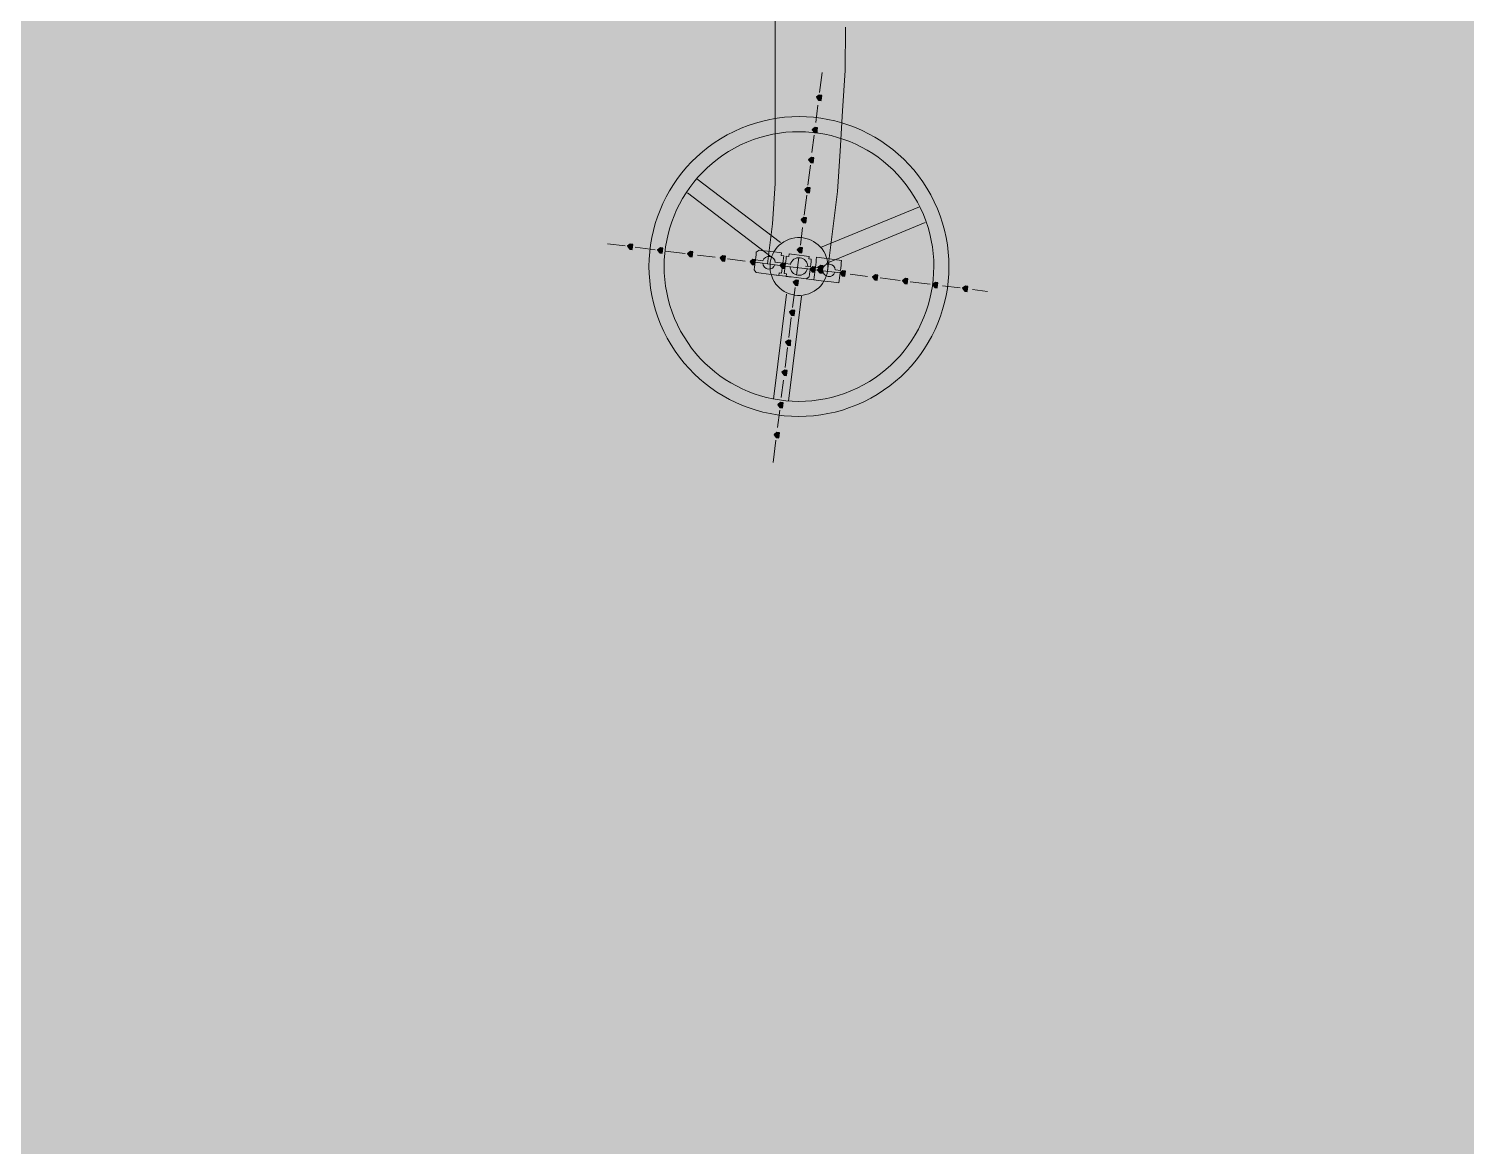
# Model space of a CAD drawing. Header units: metres. Extents: x -4 to 509425, y 7549 to 4732445.
# Drawn here: x 476030.778 to 476035.607, y 4719718.165 to 4719721.92 of the extents above; entities that cross this region are included whole.
import ezdxf

# ---------------------------------------------------------------- set-up
doc = ezdxf.new("R2010")
doc.units = ezdxf.units.M
doc.header["$LTSCALE"] = 0.01
doc.header["$MEASUREMENT"] = 0
doc.layers.get('0').update_dxf_attribs({"lineweight": 0})
doc.layers.add('_SUBESTACIÓN', color=1, linetype='Continuous')
doc.layers.add('SUBESTACION LA VID', color=253, linetype='Continuous')

# ---------------------------------------------------------------- blocks, each defined once
blk = doc.blocks.new('A$Cfff6051d')
at = {"layer": 'SUBESTACION LA VID', "transparency": 33554687}
h = blk.add_hatch(color=256, dxfattribs=at)
h.dxf.hatch_style = 2
h.paths.add_polyline_path([(476033.4403, 4719721.6875), (476033.4414, 4719721.6959), (476033.433, 4719721.6969), (476033.4235, 4719721.6896), (476033.4309, 4719721.6801), (476033.4393, 4719721.6791)])
h = blk.add_hatch(color=256, dxfattribs=at)
h.dxf.hatch_style = 2
h.paths.add_polyline_path([(476033.4266, 4719721.5783), (476033.4277, 4719721.5867), (476033.4193, 4719721.5877), (476033.4098, 4719721.5804), (476033.4172, 4719721.5709), (476033.4256, 4719721.5699)])
h = blk.add_hatch(color=256, dxfattribs=at)
h.dxf.hatch_style = 2
h.paths.add_polyline_path([(476033.414, 4719721.4775), (476033.4151, 4719721.4859), (476033.4067, 4719721.4869), (476033.3972, 4719721.4796), (476033.4045, 4719721.4701), (476033.4129, 4719721.4691)])
h = blk.add_hatch(color=256, dxfattribs=at)
h.dxf.hatch_style = 2
h.paths.add_polyline_path([(476033.4014, 4719721.3767), (476033.4024, 4719721.3851), (476033.394, 4719721.3861), (476033.3846, 4719721.3788), (476033.3919, 4719721.3693), (476033.4003, 4719721.3683)])
h = blk.add_hatch(color=256, dxfattribs=at)
h.dxf.hatch_style = 2
h.paths.add_polyline_path([(476033.3887, 4719721.2759), (476033.3898, 4719721.2843), (476033.3814, 4719721.2853), (476033.3719, 4719721.278), (476033.3793, 4719721.2685), (476033.3877, 4719721.2675)])
h = blk.add_hatch(color=256, dxfattribs=at)
h.dxf.hatch_style = 2
h.paths.add_polyline_path([(476032.8059, 4719721.1868), (476032.8069, 4719721.1952), (476032.7985, 4719721.1963), (476032.7891, 4719721.1889), (476032.7964, 4719721.1795), (476032.8048, 4719721.1784)])
h = blk.add_hatch(color=256, dxfattribs=at)
h.dxf.hatch_style = 2
h.paths.add_polyline_path([(476032.9067, 4719721.1742), (476032.9078, 4719721.1826), (476032.8994, 4719721.1836), (476032.8899, 4719721.1763), (476032.8972, 4719721.1668), (476032.9056, 4719721.1658)])
h = blk.add_hatch(color=256, dxfattribs=at)
h.dxf.hatch_style = 2
h.paths.add_polyline_path([(476033.0075, 4719721.1616), (476033.0086, 4719721.17), (476033.0002, 4719721.171), (476032.9907, 4719721.1637), (476032.998, 4719721.1542), (476033.0064, 4719721.1532)])
h = blk.add_hatch(color=256, dxfattribs=at)
h.dxf.hatch_style = 2
h.paths.add_polyline_path([(476033.3761, 4719721.1751), (476033.3771, 4719721.1835), (476033.3687, 4719721.1845), (476033.3593, 4719721.1772), (476033.3666, 4719721.1677), (476033.375, 4719721.1667)])
h = blk.add_hatch(color=256, dxfattribs=at)
h.dxf.hatch_style = 2
h.paths.add_polyline_path([(476033.1167, 4719721.1479), (476033.1178, 4719721.1563), (476033.1094, 4719721.1573), (476033.0999, 4719721.15), (476033.1073, 4719721.1405), (476033.1157, 4719721.1395)])
h = blk.add_hatch(color=256, dxfattribs=at)
h.dxf.hatch_style = 2
h.paths.add_polyline_path([(476033.2175, 4719721.1352), (476033.2186, 4719721.1436), (476033.2102, 4719721.1447), (476033.2007, 4719721.1373), (476033.2081, 4719721.1279), (476033.2165, 4719721.1268)])
h = blk.add_hatch(color=256, dxfattribs=at)
h.dxf.hatch_style = 2
h.paths.add_polyline_path([(476033.3183, 4719721.1226), (476033.3194, 4719721.131), (476033.311, 4719721.132), (476033.3015, 4719721.1247), (476033.3089, 4719721.1152), (476033.3173, 4719721.1142)])
h = blk.add_hatch(color=256, dxfattribs=at)
h.dxf.hatch_style = 2
h.paths.add_polyline_path([(476033.4454, 4719721.1152), (476033.4464, 4719721.1236), (476033.438, 4719721.1246), (476033.4286, 4719721.1173), (476033.4359, 4719721.1078), (476033.4443, 4719721.1068)])
h = blk.add_hatch(color=256, dxfattribs=at)
h.dxf.hatch_style = 2
h.paths.add_polyline_path([(476033.3624, 4719721.0659), (476033.3635, 4719721.0743), (476033.3551, 4719721.0753), (476033.3456, 4719721.068), (476033.3529, 4719721.0585), (476033.3613, 4719721.0575)])
h = blk.add_hatch(color=256, dxfattribs=at)
h.dxf.hatch_style = 2
h.paths.add_polyline_path([(476033.4191, 4719721.1099), (476033.4202, 4719721.1183), (476033.4118, 4719721.1194), (476033.4023, 4719721.1121), (476033.4097, 4719721.1026), (476033.4181, 4719721.1015)])
h = blk.add_hatch(color=256, dxfattribs=at)
h.dxf.hatch_style = 2
h.paths.add_polyline_path([(476033.4443, 4719721.1068), (476033.4454, 4719721.1152), (476033.437, 4719721.1162), (476033.4275, 4719721.1089), (476033.4349, 4719721.0994), (476033.4433, 4719721.0984)])
h = blk.add_hatch(color=256, dxfattribs=at)
h.dxf.hatch_style = 2
h.paths.add_polyline_path([(476033.5199, 4719721.0973), (476033.521, 4719721.1057), (476033.5126, 4719721.1068), (476033.5031, 4719721.0994), (476033.5105, 4719721.09), (476033.5189, 4719721.0889)])
h = blk.add_hatch(color=256, dxfattribs=at)
h.dxf.hatch_style = 2
h.paths.add_polyline_path([(476033.6291, 4719721.0836), (476033.6302, 4719721.092), (476033.6218, 4719721.0931), (476033.6123, 4719721.0857), (476033.6197, 4719721.0763), (476033.6281, 4719721.0752)])
h = blk.add_hatch(color=256, dxfattribs=at)
h.dxf.hatch_style = 2
h.paths.add_polyline_path([(476033.7299, 4719721.071), (476033.731, 4719721.0794), (476033.7226, 4719721.0804), (476033.7131, 4719721.0731), (476033.7205, 4719721.0636), (476033.7289, 4719721.0626)])
h = blk.add_hatch(color=256, dxfattribs=at)
h.dxf.hatch_style = 2
h.paths.add_polyline_path([(476033.8307, 4719721.0583), (476033.8318, 4719721.0667), (476033.8234, 4719721.0678), (476033.8139, 4719721.0604), (476033.8213, 4719721.051), (476033.8297, 4719721.0499)])
h = blk.add_hatch(color=256, dxfattribs=at)
h.dxf.hatch_style = 2
h.paths.add_polyline_path([(476033.9315, 4719721.0457), (476033.9326, 4719721.0541), (476033.9242, 4719721.0552), (476033.9147, 4719721.0478), (476033.9221, 4719721.0384), (476033.9305, 4719721.0373)])
h = blk.add_hatch(color=256, dxfattribs=at)
h.dxf.hatch_style = 2
h.paths.add_polyline_path([(476033.3498, 4719720.9651), (476033.3508, 4719720.9735), (476033.3424, 4719720.9745), (476033.333, 4719720.9672), (476033.3403, 4719720.9577), (476033.3487, 4719720.9567)])
h = blk.add_hatch(color=256, dxfattribs=at)
h.dxf.hatch_style = 2
h.paths.add_polyline_path([(476033.3371, 4719720.8643), (476033.3382, 4719720.8727), (476033.3298, 4719720.8737), (476033.3203, 4719720.8664), (476033.3277, 4719720.8569), (476033.3361, 4719720.8559)])
h = blk.add_hatch(color=256, dxfattribs=at)
h.dxf.hatch_style = 2
h.paths.add_polyline_path([(476033.3245, 4719720.7635), (476033.3255, 4719720.7719), (476033.3171, 4719720.7729), (476033.3077, 4719720.7656), (476033.315, 4719720.7561), (476033.3234, 4719720.7551)])
h = blk.add_hatch(color=256, dxfattribs=at)
h.dxf.hatch_style = 2
h.paths.add_polyline_path([(476033.3108, 4719720.6542), (476033.3118, 4719720.6626), (476033.3034, 4719720.6637), (476033.294, 4719720.6564), (476033.3013, 4719720.6469), (476033.3097, 4719720.6458)])
h = blk.add_hatch(color=256, dxfattribs=at)
h.dxf.hatch_style = 2
h.paths.add_polyline_path([(476033.2982, 4719720.5534), (476033.2992, 4719720.5618), (476033.2908, 4719720.5629), (476033.2814, 4719720.5555), (476033.2887, 4719720.5461), (476033.2971, 4719720.545)])
at = {"layer": 'SUBESTACION LA VID', "lineweight": 15}
for p, q in [((476033.434, 4719721.7053), (476033.4425, 4719721.7725)), ((476033.4214, 4719721.6045), (476033.4288, 4719721.6633)), ((476033.4088, 4719721.5037), (476033.4161, 4719721.5625)), ((476033.3951, 4719721.3945), (476033.4035, 4719721.4617)), ((476033.0223, 4719721.4157), (476033.3026, 4719721.2013)), ((476033.2711, 4719721.1541), (476032.9908, 4719721.3684)), ((476033.3824, 4719721.2937), (476033.3909, 4719721.3609)), ((476033.437, 4719721.1845), (476033.7699, 4719721.3219)), ((476033.7888, 4719721.2684), (476033.4559, 4719721.1309)), ((476033.3698, 4719721.1929), (476033.3772, 4719721.2517)), ((476032.7219, 4719721.1974), (476032.7807, 4719721.19)), ((476032.8143, 4719721.1858), (476032.8815, 4719721.1773)), ((476032.9151, 4719721.1731), (476032.9823, 4719721.1647)), ((476033.0243, 4719721.1594), (476033.0831, 4719721.1521)), ((476033.1251, 4719721.1468), (476033.1839, 4719721.1394)), ((476033.2259, 4719721.1342), (476033.2931, 4719721.1257)), ((476033.2343, 4719721.1331), (476033.2427, 4719721.1321)), ((476033.2354, 4719721.1415), (476033.2438, 4719721.1405)), ((476033.3099, 4719721.1236), (476033.3183, 4719721.1226)), ((476033.3572, 4719721.0921), (476033.3645, 4719721.1509)), ((476033.2721, 4719721.0942), (476033.3393, 4719721.0858)), ((476033.3267, 4719721.1215), (476033.3939, 4719721.1131)), ((476033.3729, 4719721.0816), (476033.4401, 4719721.0732)), ((476033.4191, 4719721.1099), (476033.4023, 4719721.1121)), ((476033.4359, 4719721.1078), (476033.4947, 4719721.1005)), ((476033.5367, 4719721.0952), (476033.5955, 4719721.0878)), ((476033.6375, 4719721.0826), (476033.7047, 4719721.0741)), ((476033.2793, 4719720.6753), (476033.3235, 4719721.0281)), ((476033.3435, 4719720.9829), (476033.3519, 4719721.0501)), ((476033.7383, 4719721.0699), (476033.8055, 4719721.0615)), ((476033.8475, 4719721.0562), (476033.9063, 4719721.0489)), ((476033.9483, 4719721.0436), (476033.9987, 4719721.0373)), ((476033.3739, 4719721.0218), (476033.3297, 4719720.6689)), ((476033.3308, 4719720.8821), (476033.3393, 4719720.9493)), ((476033.3182, 4719720.7813), (476033.3266, 4719720.8485)), ((476033.3056, 4719720.6805), (476033.3129, 4719720.7393)), ((476033.2929, 4719720.5797), (476033.3003, 4719720.6385)), ((476033.2782, 4719720.4621), (476033.2876, 4719720.5377))]:
    blk.add_line(p, q, dxfattribs=at)
for points in [[(476033.2595, 4719721.13), (476033.2764, 4719721.2644), (476033.2848, 4719721.3998), (476033.2849, 4719721.5363), (476033.2849, 4719721.6728), (476033.285, 4719721.8094), (476033.285, 4719721.9459)], [(476033.4611, 4719721.1047), (476033.478, 4719721.2391), (476033.4948, 4719721.3735), (476033.5033, 4719721.509), (476033.5117, 4719721.6444), (476033.5202, 4719721.7799), (476033.5213, 4719721.9248)], [(476033.2858, 4719721.1352), (476033.311, 4719721.132), (476033.312, 4719721.1404), (476033.3131, 4719721.1488), (476033.3141, 4719721.1572), (476033.3057, 4719721.1583), (476033.3068, 4719721.1667), (476033.2984, 4719721.1677), (476033.2816, 4719721.1699), (476033.248, 4719721.1741), (476033.2396, 4719721.1751), (476033.2312, 4719721.1762), (476033.2217, 4719721.1688), (476033.2207, 4719721.1604), (476033.2196, 4719721.152), (476033.2186, 4719721.1436), (476033.2354, 4719721.1415)], [(476033.2847, 4719721.1268), (476033.3099, 4719721.1236), (476033.3089, 4719721.1152), (476033.3078, 4719721.1068), (476033.3068, 4719721.0984), (476033.2984, 4719721.0995), (476033.2973, 4719721.0911), (476033.2889, 4719721.0921), (476033.2721, 4719721.0942), (476033.2385, 4719721.0985), (476033.2301, 4719721.0995), (476033.2217, 4719721.1006), (476033.2143, 4719721.11), (476033.2154, 4719721.1184), (476033.2165, 4719721.1268), (476033.2175, 4719721.1352), (476033.2343, 4719721.1331)], [(476033.3656, 4719721.1593), (476033.3488, 4719721.1614), (476033.3404, 4719721.1625), (476033.332, 4719721.1635), (476033.3309, 4719721.1551), (476033.3225, 4719721.1562), (476033.3215, 4719721.1478), (476033.3204, 4719721.1394), (476033.3194, 4719721.131), (476033.3362, 4719721.1289)], [(476033.3656, 4719721.1593), (476033.3824, 4719721.1572), (476033.3908, 4719721.1562), (476033.3992, 4719721.1551), (476033.3981, 4719721.1467), (476033.4065, 4719721.1457), (476033.4055, 4719721.1373), (476033.4044, 4719721.1289), (476033.4034, 4719721.1205), (476033.3866, 4719721.1226)], [(476033.4874, 4719721.1099), (476033.5042, 4719721.1078), (476033.5052, 4719721.1162), (476033.5063, 4719721.1246), (476033.5073, 4719721.133), (476033.5084, 4719721.1414), (476033.5, 4719721.1425), (476033.4916, 4719721.1435), (476033.4832, 4719721.1446), (476033.4496, 4719721.1488), (476033.4412, 4719721.1498), (476033.4328, 4719721.1509), (476033.4244, 4719721.1519), (476033.4233, 4719721.1435), (476033.4223, 4719721.1351), (476033.4212, 4719721.1267), (476033.4202, 4719721.1183), (476033.437, 4719721.1162)], [(476033.3561, 4719721.0837), (476033.3393, 4719721.0858), (476033.3309, 4719721.0869), (476033.3225, 4719721.0879), (476033.3236, 4719721.0963), (476033.3152, 4719721.0974), (476033.3162, 4719721.1058), (476033.3173, 4719721.1142), (476033.3183, 4719721.1226), (476033.3351, 4719721.1205)], [(476033.3561, 4719721.0837), (476033.3729, 4719721.0816), (476033.3813, 4719721.0806), (476033.3897, 4719721.0795), (476033.3992, 4719721.0869), (476033.4002, 4719721.0953), (476033.4013, 4719721.1037), (476033.4023, 4719721.1121), (476033.3855, 4719721.1142)], [(476033.4863, 4719721.1015), (476033.5031, 4719721.0994), (476033.5021, 4719721.091), (476033.501, 4719721.0826), (476033.5, 4719721.0742), (476033.4989, 4719721.0658), (476033.4905, 4719721.0669), (476033.4821, 4719721.0679), (476033.4737, 4719721.069), (476033.4401, 4719721.0732), (476033.4317, 4719721.0742), (476033.4233, 4719721.0753), (476033.4149, 4719721.0763), (476033.416, 4719721.0847), (476033.417, 4719721.0931), (476033.4181, 4719721.1015), (476033.4191, 4719721.1099), (476033.4359, 4719721.1078)]]:
    blk.add_lwpolyline(points, dxfattribs=at)
at = {"layer": 'SUBESTACION LA VID'}
for points in [[(476033.4403, 4719721.6875), (476033.4414, 4719721.6959), (476033.433, 4719721.6969), (476033.4235, 4719721.6896), (476033.4309, 4719721.6801), (476033.4393, 4719721.6791)], [(476033.4266, 4719721.5783), (476033.4277, 4719721.5867), (476033.4193, 4719721.5877), (476033.4098, 4719721.5804), (476033.4172, 4719721.5709), (476033.4256, 4719721.5699)], [(476033.414, 4719721.4775), (476033.4151, 4719721.4859), (476033.4067, 4719721.4869), (476033.3972, 4719721.4796), (476033.4045, 4719721.4701), (476033.4129, 4719721.4691)], [(476033.4014, 4719721.3767), (476033.4024, 4719721.3851), (476033.394, 4719721.3861), (476033.3846, 4719721.3788), (476033.3919, 4719721.3693), (476033.4003, 4719721.3683)], [(476033.3887, 4719721.2759), (476033.3898, 4719721.2843), (476033.3814, 4719721.2853), (476033.3719, 4719721.278), (476033.3793, 4719721.2685), (476033.3877, 4719721.2675)], [(476032.8059, 4719721.1868), (476032.8069, 4719721.1952), (476032.7985, 4719721.1963), (476032.7891, 4719721.1889), (476032.7964, 4719721.1795), (476032.8048, 4719721.1784)], [(476032.9067, 4719721.1742), (476032.9078, 4719721.1826), (476032.8994, 4719721.1836), (476032.8899, 4719721.1763), (476032.8972, 4719721.1668), (476032.9056, 4719721.1658)], [(476033.0075, 4719721.1616), (476033.0086, 4719721.17), (476033.0002, 4719721.171), (476032.9907, 4719721.1637), (476032.998, 4719721.1542), (476033.0064, 4719721.1532)], [(476033.3761, 4719721.1751), (476033.3771, 4719721.1835), (476033.3687, 4719721.1845), (476033.3593, 4719721.1772), (476033.3666, 4719721.1677), (476033.375, 4719721.1667)], [(476033.1167, 4719721.1479), (476033.1178, 4719721.1563), (476033.1094, 4719721.1573), (476033.0999, 4719721.15), (476033.1073, 4719721.1405), (476033.1157, 4719721.1395)], [(476033.2175, 4719721.1352), (476033.2186, 4719721.1436), (476033.2102, 4719721.1447), (476033.2007, 4719721.1373), (476033.2081, 4719721.1279), (476033.2165, 4719721.1268)], [(476033.3183, 4719721.1226), (476033.3194, 4719721.131), (476033.311, 4719721.132), (476033.3015, 4719721.1247), (476033.3089, 4719721.1152), (476033.3173, 4719721.1142)], [(476033.4454, 4719721.1152), (476033.4464, 4719721.1236), (476033.438, 4719721.1246), (476033.4286, 4719721.1173), (476033.4359, 4719721.1078), (476033.4443, 4719721.1068)], [(476033.3624, 4719721.0659), (476033.3635, 4719721.0743), (476033.3551, 4719721.0753), (476033.3456, 4719721.068), (476033.3529, 4719721.0585), (476033.3613, 4719721.0575)], [(476033.4191, 4719721.1099), (476033.4202, 4719721.1183), (476033.4118, 4719721.1194), (476033.4023, 4719721.1121), (476033.4097, 4719721.1026), (476033.4181, 4719721.1015)], [(476033.4443, 4719721.1068), (476033.4454, 4719721.1152), (476033.437, 4719721.1162), (476033.4275, 4719721.1089), (476033.4349, 4719721.0994), (476033.4433, 4719721.0984)], [(476033.5199, 4719721.0973), (476033.521, 4719721.1057), (476033.5126, 4719721.1068), (476033.5031, 4719721.0994), (476033.5105, 4719721.09), (476033.5189, 4719721.0889)], [(476033.6291, 4719721.0836), (476033.6302, 4719721.092), (476033.6218, 4719721.0931), (476033.6123, 4719721.0857), (476033.6197, 4719721.0763), (476033.6281, 4719721.0752)], [(476033.7299, 4719721.071), (476033.731, 4719721.0794), (476033.7226, 4719721.0804), (476033.7131, 4719721.0731), (476033.7205, 4719721.0636), (476033.7289, 4719721.0626)], [(476033.8307, 4719721.0583), (476033.8318, 4719721.0667), (476033.8234, 4719721.0678), (476033.8139, 4719721.0604), (476033.8213, 4719721.051), (476033.8297, 4719721.0499)], [(476033.9315, 4719721.0457), (476033.9326, 4719721.0541), (476033.9242, 4719721.0552), (476033.9147, 4719721.0478), (476033.9221, 4719721.0384), (476033.9305, 4719721.0373)], [(476033.3498, 4719720.9651), (476033.3508, 4719720.9735), (476033.3424, 4719720.9745), (476033.333, 4719720.9672), (476033.3403, 4719720.9577), (476033.3487, 4719720.9567)], [(476033.3371, 4719720.8643), (476033.3382, 4719720.8727), (476033.3298, 4719720.8737), (476033.3203, 4719720.8664), (476033.3277, 4719720.8569), (476033.3361, 4719720.8559)], [(476033.3245, 4719720.7635), (476033.3255, 4719720.7719), (476033.3171, 4719720.7729), (476033.3077, 4719720.7656), (476033.315, 4719720.7561), (476033.3234, 4719720.7551)], [(476033.3108, 4719720.6542), (476033.3118, 4719720.6626), (476033.3034, 4719720.6637), (476033.294, 4719720.6564), (476033.3013, 4719720.6469), (476033.3097, 4719720.6458)], [(476033.2982, 4719720.5534), (476033.2992, 4719720.5618), (476033.2908, 4719720.5629), (476033.2814, 4719720.5555), (476033.2887, 4719720.5461), (476033.2971, 4719720.545)]]:
    blk.add_lwpolyline(points, close=True, dxfattribs=at)
at = {"layer": 'SUBESTACION LA VID', "lineweight": 0}
for points in [[(476033.4403, 4719721.6875), (476033.4414, 4719721.6959), (476033.433, 4719721.6969), (476033.4235, 4719721.6896), (476033.4309, 4719721.6801), (476033.4393, 4719721.6791)], [(476033.4266, 4719721.5783), (476033.4277, 4719721.5867), (476033.4193, 4719721.5877), (476033.4098, 4719721.5804), (476033.4172, 4719721.5709), (476033.4256, 4719721.5699)], [(476033.414, 4719721.4775), (476033.4151, 4719721.4859), (476033.4067, 4719721.4869), (476033.3972, 4719721.4796), (476033.4045, 4719721.4701), (476033.4129, 4719721.4691)], [(476033.4014, 4719721.3767), (476033.4024, 4719721.3851), (476033.394, 4719721.3861), (476033.3846, 4719721.3788), (476033.3919, 4719721.3693), (476033.4003, 4719721.3683)], [(476033.3887, 4719721.2759), (476033.3898, 4719721.2843), (476033.3814, 4719721.2853), (476033.3719, 4719721.278), (476033.3793, 4719721.2685), (476033.3877, 4719721.2675)], [(476032.8059, 4719721.1868), (476032.8069, 4719721.1952), (476032.7985, 4719721.1963), (476032.7891, 4719721.1889), (476032.7964, 4719721.1795), (476032.8048, 4719721.1784)], [(476032.9067, 4719721.1742), (476032.9078, 4719721.1826), (476032.8994, 4719721.1836), (476032.8899, 4719721.1763), (476032.8972, 4719721.1668), (476032.9056, 4719721.1658)], [(476033.0075, 4719721.1616), (476033.0086, 4719721.17), (476033.0002, 4719721.171), (476032.9907, 4719721.1637), (476032.998, 4719721.1542), (476033.0064, 4719721.1532)], [(476033.3761, 4719721.1751), (476033.3771, 4719721.1835), (476033.3687, 4719721.1845), (476033.3593, 4719721.1772), (476033.3666, 4719721.1677), (476033.375, 4719721.1667)], [(476033.1167, 4719721.1479), (476033.1178, 4719721.1563), (476033.1094, 4719721.1573), (476033.0999, 4719721.15), (476033.1073, 4719721.1405), (476033.1157, 4719721.1395)], [(476033.2175, 4719721.1352), (476033.2186, 4719721.1436), (476033.2102, 4719721.1447), (476033.2007, 4719721.1373), (476033.2081, 4719721.1279), (476033.2165, 4719721.1268)], [(476033.3183, 4719721.1226), (476033.3194, 4719721.131), (476033.311, 4719721.132), (476033.3015, 4719721.1247), (476033.3089, 4719721.1152), (476033.3173, 4719721.1142)], [(476033.4454, 4719721.1152), (476033.4464, 4719721.1236), (476033.438, 4719721.1246), (476033.4286, 4719721.1173), (476033.4359, 4719721.1078), (476033.4443, 4719721.1068)], [(476033.3624, 4719721.0659), (476033.3635, 4719721.0743), (476033.3551, 4719721.0753), (476033.3456, 4719721.068), (476033.3529, 4719721.0585), (476033.3613, 4719721.0575)], [(476033.4191, 4719721.1099), (476033.4202, 4719721.1183), (476033.4118, 4719721.1194), (476033.4023, 4719721.1121), (476033.4097, 4719721.1026), (476033.4181, 4719721.1015)], [(476033.4443, 4719721.1068), (476033.4454, 4719721.1152), (476033.437, 4719721.1162), (476033.4275, 4719721.1089), (476033.4349, 4719721.0994), (476033.4433, 4719721.0984)], [(476033.5199, 4719721.0973), (476033.521, 4719721.1057), (476033.5126, 4719721.1068), (476033.5031, 4719721.0994), (476033.5105, 4719721.09), (476033.5189, 4719721.0889)], [(476033.6291, 4719721.0836), (476033.6302, 4719721.092), (476033.6218, 4719721.0931), (476033.6123, 4719721.0857), (476033.6197, 4719721.0763), (476033.6281, 4719721.0752)], [(476033.7299, 4719721.071), (476033.731, 4719721.0794), (476033.7226, 4719721.0804), (476033.7131, 4719721.0731), (476033.7205, 4719721.0636), (476033.7289, 4719721.0626)], [(476033.8307, 4719721.0583), (476033.8318, 4719721.0667), (476033.8234, 4719721.0678), (476033.8139, 4719721.0604), (476033.8213, 4719721.051), (476033.8297, 4719721.0499)], [(476033.9315, 4719721.0457), (476033.9326, 4719721.0541), (476033.9242, 4719721.0552), (476033.9147, 4719721.0478), (476033.9221, 4719721.0384), (476033.9305, 4719721.0373)], [(476033.3498, 4719720.9651), (476033.3508, 4719720.9735), (476033.3424, 4719720.9745), (476033.333, 4719720.9672), (476033.3403, 4719720.9577), (476033.3487, 4719720.9567)], [(476033.3371, 4719720.8643), (476033.3382, 4719720.8727), (476033.3298, 4719720.8737), (476033.3203, 4719720.8664), (476033.3277, 4719720.8569), (476033.3361, 4719720.8559)], [(476033.3245, 4719720.7635), (476033.3255, 4719720.7719), (476033.3171, 4719720.7729), (476033.3077, 4719720.7656), (476033.315, 4719720.7561), (476033.3234, 4719720.7551)], [(476033.3108, 4719720.6542), (476033.3118, 4719720.6626), (476033.3034, 4719720.6637), (476033.294, 4719720.6564), (476033.3013, 4719720.6469), (476033.3097, 4719720.6458)], [(476033.2982, 4719720.5534), (476033.2992, 4719720.5618), (476033.2908, 4719720.5629), (476033.2814, 4719720.5555), (476033.2887, 4719720.5461), (476033.2971, 4719720.545)]]:
    blk.add_lwpolyline(points, close=True, dxfattribs=at)
at = {"layer": 'SUBESTACION LA VID', "lineweight": 15}
for points, knots in [([(476033.1473, 4719721.5752), (476032.8964, 4719721.4549), (476032.7905, 4719721.1541), (476032.9108, 4719720.9032), (476033.0311, 4719720.6524), (476033.332, 4719720.5465), (476033.5828, 4719720.6668), (476033.8337, 4719720.787), (476033.9395, 4719721.0879), (476033.8193, 4719721.3388), (476033.699, 4719721.5896), (476033.3981, 4719721.6955), (476033.1473, 4719721.5752)], [0, 0, 0, 0, 1, 1, 1, 2, 2, 2, 3, 3, 3, 4, 4, 4, 4]), ([(476033.1691, 4719721.5294), (476032.9436, 4719721.4211), (476032.8485, 4719721.1506), (476032.9567, 4719720.9251), (476033.0649, 4719720.6995), (476033.3354, 4719720.6044), (476033.561, 4719720.7126), (476033.7865, 4719720.8208), (476033.8816, 4719721.0914), (476033.7734, 4719721.3169), (476033.6652, 4719721.5425), (476033.3946, 4719721.6376), (476033.1691, 4719721.5294)], [0, 0, 0, 0, 1, 1, 1, 2, 2, 2, 3, 3, 3, 4, 4, 4, 4]), ([(476033.3229, 4719721.2088), (476033.2744, 4719721.1855), (476033.254, 4719721.1274), (476033.2773, 4719721.0789), (476033.3005, 4719721.0304), (476033.3587, 4719721.01), (476033.4072, 4719721.0332), (476033.4556, 4719721.0565), (476033.4761, 4719721.1146), (476033.4528, 4719721.1631), (476033.4296, 4719721.2116), (476033.3714, 4719721.232), (476033.3229, 4719721.2088)], [0, 0, 0, 0, 1, 1, 1, 2, 2, 2, 3, 3, 3, 4, 4, 4, 4]), ([(476033.2431, 4719721.1325), (476033.2437, 4719721.1223), (476033.2514, 4719721.1139), (476033.2616, 4719721.1126), (476033.2718, 4719721.1114), (476033.2814, 4719721.1175), (476033.2844, 4719721.1273)], [0, 0, 0, 0, 1, 1, 1, 2, 2, 2, 2]), ([(476033.2854, 4719721.1348), (476033.2848, 4719721.145), (476033.277, 4719721.1534), (476033.2669, 4719721.1546), (476033.2567, 4719721.1559), (476033.2471, 4719721.1497), (476033.244, 4719721.14)], [0, 0, 0, 0, 1, 1, 1, 2, 2, 2, 2]), ([(476033.487, 4719721.1095), (476033.4864, 4719721.1197), (476033.4786, 4719721.1281), (476033.4685, 4719721.1294), (476033.4583, 4719721.1306), (476033.4487, 4719721.1244), (476033.4457, 4719721.1147)], [0, 0, 0, 0, 1, 1, 1, 2, 2, 2, 2]), ([(476033.4447, 4719721.1072), (476033.4453, 4719721.097), (476033.4531, 4719721.0886), (476033.4632, 4719721.0874), (476033.4734, 4719721.0861), (476033.483, 4719721.0923), (476033.486, 4719721.102)], [0, 0, 0, 0, 1, 1, 1, 2, 2, 2, 2])]:
    blk.add_open_spline(points, degree=3, knots=knots, dxfattribs=at)
for points in [[(476033.3687, 4719721.1504), (476033.3539, 4719721.1523), (476033.3399, 4719721.1427), (476033.3363, 4719721.1282)], [(476033.3947, 4719721.1209), (476033.3947, 4719721.1359), (476033.3836, 4719721.1485), (476033.3687, 4719721.1504)], [(476033.3354, 4719721.1211), (476033.3353, 4719721.1061), (476033.3465, 4719721.0935), (476033.3614, 4719721.0916)], [(476033.3614, 4719721.0916), (476033.3762, 4719721.0897), (476033.3901, 4719721.0993), (476033.3938, 4719721.1138)]]:
    blk.add_open_spline(points, degree=3, dxfattribs=at)

msp = doc.modelspace()

# ---------------------------------------------------------------- hatches: boundary and pattern name
at = {"layer": '_SUBESTACIÓN', "transparency": 33554559}
h = msp.add_hatch(color=1, dxfattribs=at)
h.dxf.hatch_style = 1
h.paths.add_polyline_path([(475968.6399, 4719805.825), (476089.9386, 4719790.615), (476078.1686, 4719696.74), (475956.8686, 4719711.9502)])

# ---------------------------------------------------------------- block references
at = {"linetype": 'Continuous'}
msp.add_blockref('A$Cfff6051d', (0, 0), dxfattribs=at)

doc.saveas('drawing.dxf')
